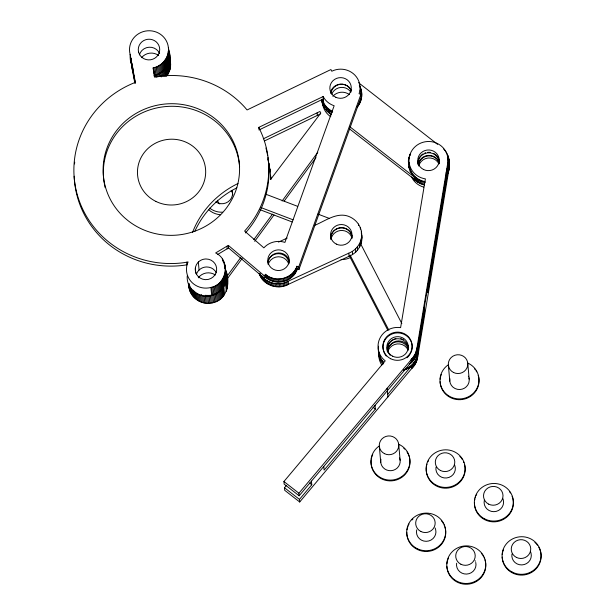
<?xml version="1.0" encoding="UTF-8"?>
<svg xmlns="http://www.w3.org/2000/svg" width="615" height="615" viewBox="0 0 615 615"><rect width="100%" height="100%" fill="white"/><g stroke="black" fill="none" stroke-linecap="round" stroke-linejoin="round"><path stroke-width="0.92" d="M188.82 283.784C187.913 295.461 199.79 305.217 211.076 303.087C227.266 301.104 231.117 281.939 225.328 269.016M153.335 69.603L153.181 67.881C162.521 66.105 169.748 56.649 168.333 47.117A19.495 18.796 -5.1 0 0 145.332 31.104A19.495 18.796 -5.1 0 0 130.126 54.397L130.872 62.507M163.552 61.969L164.267 69.956C170.048 64.098 169.809 55.112 168.379 47.609M162.668 62.861L163.382 70.856C168.049 66.85 170.647 60.516 169.817 54.389A19.495 18.796 -5.1 0 0 168.533 49.646M166.596 67.289L167.311 75.276L169.971 69.695L170.532 62.384A19.495 18.796 -5.1 0 0 170.048 59.97M130.126 54.397L135.369 82.41L134.039 82.902A97.485 93.987 -5.1 0 0 77.198 194.448A97.485 93.987 -5.1 0 0 184.062 262.659L188.082 261.929A19.495 18.796 -5.1 0 0 186.906 265.442L186.683 266.656A19.495 18.796 -5.1 0 0 187.821 276.32L188.328 277.442A19.495 18.796 -5.1 0 0 210.668 287.536C227.012 284.707 230.863 260.084 215.642 252.95L228.326 245.377L264.212 275.758L264.442 278.334L265.757 276.888M187.244 275.874A19.495 18.796 -5.1 0 0 211.383 295.531C221.285 293.401 228.388 282.546 225.582 272.653M409.19 364.218C413.995 360.836 417.247 355.155 417.231 349.212M446.144 172.876C451.003 165.581 449.888 155.103 443.623 148.976M445.683 177.051C449.273 172.369 450.065 166.181 449.088 160.484M262.09 278.964L261.813 275.874C267.763 283.792 279.625 286.036 288.197 281.201L348.767 253.18C356.154 250.351 361.589 243.025 361.705 235.061C363.273 244.009 357.407 253.126 349.043 256.278L288.473 284.299C277.965 290.426 262.69 285.068 259.046 273.268M299.144 495.798L298.913 493.222L412.634 357.992L415.302 353.794L416.762 349.082L447.735 163.16A19.495 18.796 -5.1 0 0 431.584 141.711A19.495 18.796 -5.1 0 0 409.244 157.432A19.495 18.796 -5.1 0 0 425.396 178.88L400.611 327.634A19.495 18.796 -5.1 0 0 379.732 338.634A19.495 18.796 -5.1 0 0 385.213 360.874L283.922 481.53L284.153 484.105L299.144 495.798L411.135 362.381L410.197 363.457M417.454 353.794C418.223 359.306 415.755 364.856 411.681 368.57L299.697 501.986L284.707 490.309L284.476 487.733L286.321 485.527M417.547 357.845L448.52 171.931A19.495 18.796 -5.1 0 0 448.75 168.249M410.643 153.481L409.121 157.071L408.345 160.876L408.829 167.549L408.568 166.281M219.278 299.912L218.563 291.917C224.075 288.258 227.481 281.547 226.866 274.928M417.155 350.442L447.72 166.949L447.013 169.571L447.42 168.402M417.946 351.25L424.65 311.182L424.327 307.569M447.728 172.438L427.74 292.594L427.417 288.989M410.051 154.642L408.521 159.593M447.374 157.486A19.495 18.796 -5.1 0 1 447.989 165.996L447.743 167.211L447.489 164.374M297.137 268.84L298.928 269.57L298.698 266.987L360.92 94.341L359.075 93.734A19.495 18.796 -5.1 0 0 353.287 73.639A19.495 18.796 -5.1 0 0 331.785 71.232L330.924 69.549L247.076 109.962L244.609 107.079A97.485 93.987 -5.1 0 0 158.608 76.398L154.826 77.098L153.181 67.881M298.928 269.57L361.151 96.924L360.92 94.341M192.518 232.516L193.133 230.917A91.966 88.668 -5.1 0 1 236.506 184.246L237.982 183.562M264.212 275.758L265.526 274.305C275.213 283.131 292.778 278.803 296.907 266.264L298.698 266.987M265.526 274.305L265.803 277.403C275.489 286.229 293.055 281.893 297.183 269.355A19.495 18.796 -5.1 0 0 297.56 268.178M403.363 370.168C408.775 368.685 413.48 364.826 415.832 359.721L416.086 362.558M240.811 257.408L226.666 276.735L227.519 286.59M253.826 239.635L272.499 214.135M282.124 200.997L317.771 152.312M226.897 279.31L242.218 258.385M254.702 241.334L273.998 214.981M284.215 201.036L315.995 157.632M387.688 394.399L411.45 365.994L408.429 368.262L403.386 370.422M299.697 501.986L299.467 499.403L311.774 484.758L311.451 481.153M375.05 405.454L375.373 409.067L324.097 470.098L323.774 466.485M153.888 75.876L159.323 73.838L164.151 70.133L164.705 76.345M159.2 76.36L158.962 73.7L163.213 70.979L163.69 76.298M217.487 254.579L228.549 247.953L228.326 245.377M263.274 138.844L319.908 111.484L320.792 113.091L270.685 179.349L270.554 175.452L270.831 179.588M264.358 141.012L320.138 114.059M350.127 255.855L350.281 257.577L349.75 257.839A19.495 18.796 -5.1 0 1 341.071 259.599M258.746 127.397L323.159 96.54A19.495 18.796 -5.1 0 0 333.261 105.442L334.153 105.749L284.914 242.395C277.626 239.927 269.001 242.102 263.866 247.86L244.616 231.056A97.485 93.987 -5.1 0 0 268.586 175.06L268.801 168.91A97.485 93.987 -5.1 0 0 258.746 127.397L258.9 129.112M258.976 129.973L323.313 98.961M278.518 242.087L287.167 238.09M314.857 225.282C325.781 220.762 338.235 210.853 350.596 217.249C356.992 220.401 361.574 227.096 361.658 234.3L361.213 232.816M418 179.741L412.973 175.552L410.113 170.947L412.949 175.298L416.862 178.781L421.582 181.164L425.465 182.125M412.411 177.366A20.472 19.734 -5.1 0 0 415.063 180.256L419.415 183.216L424.427 184.984L424.15 181.886M265.557 194.125L297.552 206.317M317.993 214.112L329.548 218.51M261.014 207.593L293.048 219.801M259.853 209.638L292.14 221.946M418.231 182.324L349.52 128.889M373.121 407.307L375.373 409.067M309.522 483.006L311.774 484.758M283.922 481.53L298.913 493.222M284.476 487.733L299.467 499.403M358.522 82.679L437.603 144.364M331.439 114.79C326.35 111.3 321.791 106.018 321.653 99.545C322.96 105.303 327.295 109.531 331.969 112.799M350.043 126.898L414.81 177.42M228.549 247.953L264.442 278.334M360.644 243.801L401.841 323.575M350.05 254.994L388.88 330.186M350.281 257.577L387.796 330.232M130.265 56.296A19.495 18.796 -5.1 0 0 130.841 62.392L132.156 65.843M410.136 171.201L408.806 167.288M135.254 83.125L130.395 57.095L131.156 59.309L131.641 64.721M135.092 83.125L132.125 67.204L132.886 69.418L132.732 67.612M134.8 82.894L132.317 69.664A19.495 18.796 -5.1 0 1 131.741 63.568M225.367 268.44L224.752 266.057L224.998 268.763M448.573 159.792L449.365 163.582M267.848 159.001L269.924 169.333L270.785 178.027M227.204 280.494L227.581 282.923M153.412 70.456L154.557 76.913M321.437 99.584L321.883 102.128M169.163 56.334L169.048 55.112A19.495 18.796 -5.1 0 0 168.848 53.897M467.754 363.119L469.184 379.109M448.912 159.208L449.465 166.165M448.643 157.947L448.919 161.038M449.104 164.359L449.38 167.449M448.297 156.702L448.435 158.247M448.935 165.643L449.211 168.733M447.858 155.48L448.135 158.578M448.673 166.911L448.95 170.001M447.413 155.065L447.551 156.61M448.335 168.164L448.612 171.254M447.735 163.16L447.989 165.996M448.043 170.563L448.274 173.138M447.905 169.386L448.181 172.484M447.397 170.586L447.674 173.684M446.813 171.754L447.09 174.845M446.213 173.653L446.421 175.975M438.803 220.57L439.125 224.183M448.366 365.149L449.796 381.139M435.704 239.158L436.027 242.764M422.851 181.563L423.128 184.661M421.582 181.164L421.859 184.254M420.345 180.679L420.622 183.77M419.138 180.118L419.415 183.216M417.977 179.488L418.254 182.578M417.162 181.84L416.862 178.781M415.794 178.004L416.094 181.071M414.787 177.158L415.063 180.256M416.924 347.859L417.178 350.696M417.477 354.048L417.708 356.623M416.762 349.082L417.016 351.918M416.516 350.289L416.77 353.125M417.301 359.06L417.047 356.223L416.978 360.252M416.194 351.48L416.447 354.317M415.786 352.649L416.04 355.485M416.317 358.583L416.57 361.42M415.302 353.794L415.555 356.631M414.748 354.901L415.002 357.738M415.279 360.836L415.532 363.673M414.11 355.977L414.364 358.814M414.641 361.904L414.894 364.741M413.411 357.007L413.664 359.844M413.941 362.935L414.195 365.771M412.634 357.992L412.888 360.828M413.165 363.919L413.418 366.755M411.904 358.722L412.158 361.559M412.434 364.657L412.688 367.493M411.796 358.922L412.05 361.758M412.327 364.856L412.58 367.693M411.466 359.245L411.719 362.081M411.996 365.179L412.25 368.016M410.905 359.798L411.158 362.642M411.427 365.733L411.681 368.57M398.712 444.314L400.134 460.304M387.135 388.211L387.919 396.983M360.275 227.489L360.413 229.041M361.251 238.912L361.528 242.003M360.928 240.165L361.197 243.256M379.317 446.344L380.747 462.326M358.445 224.06L358.583 225.605M359.452 243.771L359.729 246.869M357.277 247.038L357.553 250.136M355.478 248.967L355.754 252.058M352.334 251.389L352.61 254.487M348.767 253.18L349.043 256.278M329.709 111.038L329.94 113.614M326.68 108.509L326.911 111.092M324.228 105.465L324.459 108.04M323.083 96.386L323.659 102.828M322.96 103.197L323.19 105.78M317.109 112.899L317.34 115.474M296.907 266.264L297.183 269.355M296.445 267.41L296.722 270.508M295.907 268.532L296.184 271.63M295.3 269.616L295.577 272.714M294.616 270.661L294.893 273.752M293.862 271.661L294.139 274.751M293.048 272.606L293.324 275.704M292.171 273.506L292.448 276.604M291.233 274.344L291.51 277.442M290.242 275.128L290.518 278.218M289.196 275.843L289.473 278.933M288.104 276.489L288.381 279.579M288.197 281.201L288.473 284.299M286.982 277.065L287.251 280.163M287.005 281.801L287.282 284.899M285.814 277.573L286.09 280.671M285.775 282.323L286.052 285.421M284.614 278.003L284.891 281.101M284.514 282.762L284.791 285.86M283.392 278.357L283.669 281.455M283.231 283.123L283.507 286.221M282.147 278.641L282.423 281.732M281.916 283.407L282.193 286.505M280.886 278.833L281.163 281.931M280.594 283.607L280.871 286.698M269.924 169.333L270.154 171.916L268.886 163.267M279.617 278.956L279.894 282.047M279.256 283.723L279.533 286.813M278.341 278.995L278.618 282.085M277.918 283.746L278.195 286.844M277.065 278.949L277.342 282.047M276.581 283.692L276.858 286.79M275.797 278.826L276.074 281.924M275.251 283.553L275.528 286.651M274.544 278.626L274.82 281.724M273.936 283.331L274.213 286.429M273.298 278.341L273.575 281.439M272.637 283.023L272.914 286.121M272.084 277.988L272.36 281.078M270.892 277.55L271.169 280.648M271.361 282.639L271.638 285.737M269.739 277.042L270.016 280.132M270.116 282.17L270.392 285.268M268.617 276.458L268.893 279.556M268.901 281.632L269.178 284.722M267.54 275.804L267.817 278.903M267.733 281.009L268.009 284.099M266.51 275.089L266.787 278.188M266.61 280.317L266.879 283.407M265.534 279.548L265.811 282.646M264.512 278.726L264.788 281.816M263.551 277.834L263.82 280.924M262.651 276.881L262.92 279.971M261.121 275.589L261.329 277.911M260.36 273.713L260.637 276.804M259.891 274.113L260.03 275.658M226.966 246.323L227.196 248.898M226.72 273.706L227.642 284.145M226.489 272.507L227.619 285.368M226.182 271.315L226.343 273.121M226.62 279.81L227.335 287.805M225.321 267.071L226.143 276.296M225.136 265.857L226.159 277.526M224.875 264.658L225.098 267.233M225.382 270.761L226.097 278.756M226.351 281.009L227.066 289.004M225.236 271.984L225.951 279.979M226.005 282.193L226.712 290.188M224.098 262.321L224.321 264.896M225.005 273.191L225.72 281.186M223.591 261.19L223.745 262.913M225.574 283.354L226.289 291.341M224.69 274.39L225.405 282.385M223.007 260.099L223.16 261.821M224.298 275.566L225.013 283.553M222.353 259.046L222.507 260.768M223.829 276.712L224.544 284.707M223.283 277.826L223.998 285.821M223.837 286.628L224.544 294.623M222.661 278.903L223.376 286.897M223.114 287.643L223.822 295.638M221.969 279.94L222.684 287.935M222.322 288.604L223.037 296.599M221.208 280.932L221.923 288.927M221.469 289.519L222.184 297.514M220.385 281.878L221.093 289.865M220.554 290.38L221.269 298.375M219.494 282.762L220.208 290.757M219.586 291.179L220.301 299.174M218.548 283.592L219.263 291.587M217.549 284.361L218.264 292.356M217.495 292.586L218.21 300.581M216.495 285.068L217.21 293.063M216.388 293.186L217.103 301.181M215.404 285.706L216.119 293.701M215.235 293.724L215.95 301.711M214.266 286.275L214.981 294.27M214.058 294.178L214.766 302.173M213.097 286.775L213.812 294.762M212.844 294.562L213.559 302.557M211.898 287.19L212.606 295.185M210.922 287.466L212.329 302.864M210.361 295.092L211.076 303.087M209.1 295.246L209.815 303.241M207.832 295.315L208.546 303.303M206.563 295.3L207.27 303.295M205.295 295.208L206.01 303.203M204.119 295.923L204.749 303.034M202.873 295.677L203.504 302.78M201.574 294.454L202.289 302.449M198.353 262.082L199.068 270.077M200.452 294.939L201.09 302.042M199.291 294.462L199.921 301.565M198.161 293.909L198.791 301.012M195.339 267.956L195.816 273.291M197.069 293.286L197.699 300.389M196.024 292.594L196.654 299.697M195.024 291.841L195.662 298.944M194.086 291.018L194.717 298.129M193.202 290.142L193.833 297.253M192.457 290.103L193.01 296.322M191.703 289.127L192.257 295.338M191.011 288.097L191.565 294.316M169.863 54.881L170.678 64.829M190.473 287.92L190.95 293.247M169.909 58.071L170.624 66.059M169.778 59.301L170.486 67.289M189.851 285.921L190.404 292.14M169.556 60.516L170.27 68.503M168.487 49.577L169.194 57.564M168.433 50.807L169.148 58.794M189.382 284.791L189.935 291.003M169.263 61.708L169.971 69.695M168.295 52.029L169.01 60.024M188.99 283.623L189.551 289.842M188.843 284.215L189.236 288.65M188.697 283.899L189.013 287.451M168.079 53.244L168.794 61.239M168.879 62.891L169.594 70.879M186.66 262.228L186.891 264.804L184.292 265.234A97.485 93.987 -5.1 0 1 74.177 176.228M188.628 283.569L188.867 286.229M167.78 54.443L168.495 62.43M168.425 64.037L169.133 72.024M167.403 55.619L168.118 63.606M167.887 65.159L168.602 73.147M166.942 56.765L167.657 64.76M167.28 66.243L167.987 74.231M166.411 57.887L167.119 65.882M165.796 58.971L166.511 66.966M165.12 60.016L165.827 68.011M165.842 68.288L166.557 76.275M164.366 61.016L165.081 69.011M165.028 69.241L165.666 76.337M161.737 63.706L162.445 71.694M162.222 71.755L162.614 76.191M160.738 64.483L161.453 72.478M161.176 72.47L161.576 76.906M159.7 65.198L160.415 73.193M160.092 73.116L160.407 76.667M158.608 65.851L159.323 73.838M157.478 66.428L158.193 74.423M157.794 74.207L158.032 76.867M156.318 66.935L157.033 74.93M156.833 77.298L156.594 74.638L155.372 74.992L155.534 76.767M155.118 67.366L155.833 75.361M153.896 67.719L154.611 75.714M132.125 64.652L132.448 68.265M131.764 63.445L132.356 69.779M130.718 58.156L131.203 63.576M361.382 231.209L361.981 238.159M219.701 203.965A11.7 11.278 -5.1 0 1 217.31 200.229M141.573 57.656A12.185 11.747 -5.1 0 1 158.67 55.504M332.83 96.263A12.185 11.747 -5.1 0 1 349.405 94.579M330.778 116.75A19.303 18.611 -5.1 0 1 322.483 102.413M198.314 277.796A12.185 11.747 -5.1 0 1 215.311 274.974M105.173 187.683A68.25 65.805 -5.1 0 1 104.281 183.462M104.143 182.617A68.25 65.805 -5.1 0 1 133.839 117.496A68.25 65.805 -5.1 0 1 207.401 115.866L211.122 118.226A68.25 65.805 -5.1 0 1 239.604 166.727M267.94 157.486A97.485 93.987 -5.1 0 1 245.439 232.962M74.53 163.936A97.485 93.987 -5.1 0 1 74.715 162.183M265.941 148.031A97.485 93.987 -5.1 0 1 267.648 155.749M196.339 274.628A10.724 10.34 -5.1 0 1 198.66 270.485L199.145 269.993A10.724 10.34 -5.1 0 1 206.048 266.995L206.748 266.971A10.724 10.34 -5.1 0 1 216.319 272.745M194.771 231.455A91.966 88.668 -5.1 0 1 236.829 187.852M139.374 54.858A10.724 10.34 -5.1 0 1 149.084 47.224A10.724 10.34 -5.1 0 1 159.639 53.597M168.21 51.522A19.495 18.796 -5.1 0 1 168.572 52.698M330.509 93.126A10.724 10.34 -5.1 0 1 340.087 84.124A10.724 10.34 -5.1 0 1 351.288 91.02M268.079 264.027A10.724 10.34 -5.1 0 1 268.624 260.022L268.87 259.392A10.724 10.34 -5.1 0 1 285.299 255.041L285.844 255.463A10.724 10.34 -5.1 0 1 289.404 261.867M360.221 90.459A19.495 18.796 -5.1 0 1 360.628 94.118M332.669 111.4A19.495 18.796 -5.1 0 1 323.728 102.982L323.198 101.875A19.495 18.796 -5.1 0 1 322.352 99.553M231.171 190.412A10.724 10.34 -5.1 0 1 232.77 194.84M232.109 190.281A10.724 10.34 -5.1 0 1 228.188 201.743A10.724 10.34 -5.1 0 1 215.704 201.912M331.024 239.258A10.724 10.34 -5.1 0 1 344.646 230.863L345.315 231.071A10.724 10.34 -5.1 0 1 351.35 236.398L351.619 237.021A10.724 10.34 -5.1 0 1 352.034 238.305M330.67 238.705A10.724 10.34 -5.1 0 1 344.415 228.28L345.084 228.488A10.724 10.34 -5.1 0 1 351.119 233.815L351.388 234.438A10.724 10.34 -5.1 0 1 352.095 237.736M387.988 352.387A10.724 10.34 -5.1 0 1 396.129 341.194A10.724 10.34 -5.1 0 1 408.652 347.452M390.179 355.324A10.724 10.34 -5.1 0 1 389.003 353.656M388.688 353.056A10.724 10.34 -5.1 0 1 393.915 339.296M394.561 339.026A10.724 10.34 -5.1 0 1 395.899 338.611M400.772 338.55A10.724 10.34 -5.1 0 1 401.449 338.711M402.763 339.173A10.724 10.34 -5.1 0 1 403.394 339.465M417.593 346.699A19.495 18.796 -5.1 0 1 405.654 368.731M383.675 363.365A19.495 18.796 -5.1 0 1 379.44 354.555M222.668 212.206A19.495 18.796 -5.1 0 1 209.63 208.124M361.02 242.425A19.495 18.796 -5.1 0 1 360.867 243.648M220.347 214.735A19.495 18.796 -5.1 0 1 208.892 209.907M417.8 346.545A19.495 18.796 -5.1 0 1 409.89 363.78M399.55 457.914A9.748 9.402 -5.1 0 1 391.109 470.69A9.748 9.402 -5.1 0 1 380.946 459.274M409.482 457.637A19.495 18.796 -5.1 0 1 391.847 480.838A19.495 18.796 -5.1 0 1 371.106 460.427M371.268 459.205A19.495 18.796 -5.1 0 1 372.728 454.5M403.786 448.243A19.495 18.796 -5.1 0 1 404.693 449.104M407.03 452.002A19.495 18.796 -5.1 0 1 408.237 454.162M408.729 455.292A19.495 18.796 -5.1 0 1 409.144 456.453M398.428 444.115A19.495 18.796 -5.1 0 1 406.569 471.782A19.495 18.796 -5.1 0 1 376.857 474.888A19.495 18.796 -5.1 0 1 379.032 446.136M484.958 559.819A19.495 18.796 -5.1 0 1 469.56 583.973A19.495 18.796 -5.1 0 1 446.844 566.254M446.921 563.794A19.495 18.796 -5.1 0 1 448.543 557.859M481.353 553.377A19.495 18.796 -5.1 0 1 482.129 554.346M482.844 555.368A19.495 18.796 -5.1 0 1 483.482 556.429M484.051 557.521A19.495 18.796 -5.1 0 1 484.543 558.658M475.741 562.456A9.748 9.402 -5.1 0 1 466.608 574.072A9.748 9.402 -5.1 0 1 456.63 563.24M475.118 560.711A9.748 9.402 -5.1 0 1 475.364 561.28M468.976 377.894A9.748 9.402 -5.1 0 1 459.843 389.518A9.748 9.402 -5.1 0 1 449.865 378.679M468.353 376.157A9.748 9.402 -5.1 0 1 468.599 376.726M478.193 375.258A19.495 18.796 -5.1 0 1 462.795 399.419A19.495 18.796 -5.1 0 1 440.079 381.692M440.155 379.24A19.495 18.796 -5.1 0 1 441.293 374.443M474.58 368.823A19.495 18.796 -5.1 0 1 475.364 369.792M476.079 370.807A19.495 18.796 -5.1 0 1 476.717 371.867M467.477 362.919A19.495 18.796 -5.1 0 1 475.61 390.587A19.495 18.796 -5.1 0 1 445.906 393.692A19.495 18.796 -5.1 0 1 448.081 364.949M444.906 527.055A19.495 18.796 -5.1 0 1 428.878 551.309A19.495 18.796 -5.1 0 1 406.784 532.259M407.03 529.807A19.495 18.796 -5.1 0 1 407.268 528.6M407.599 527.409A19.495 18.796 -5.1 0 1 408.006 526.24M408.491 525.102A19.495 18.796 -5.1 0 1 409.044 523.988M411.996 519.975A19.495 18.796 -5.1 0 1 412.896 519.091M441.293 520.621A19.495 18.796 -5.1 0 1 442.077 521.589M442.785 522.604A19.495 18.796 -5.1 0 1 443.43 523.665M443.999 524.764A19.495 18.796 -5.1 0 1 444.491 525.894M435.681 529.692A9.748 9.402 -5.1 0 1 426.233 541.315A9.748 9.402 -5.1 0 1 416.701 529.869M435.066 527.954A9.748 9.402 -5.1 0 1 435.52 529.1M267.771 261.89A10.724 10.34 -5.1 0 1 279.125 253.695A10.724 10.34 -5.1 0 1 288.958 263.435M330.87 239.212A10.724 10.34 -5.1 0 1 339.949 227.742A10.724 10.34 -5.1 0 1 352.064 236.045M268.217 264.327A10.724 10.34 -5.1 0 1 278.349 256.762A10.724 10.34 -5.1 0 1 288.735 263.873M531.053 553.3A9.748 9.402 -5.1 0 1 521.92 564.916A9.748 9.402 -5.1 0 1 511.949 554.084M530.438 551.555A9.748 9.402 -5.1 0 1 530.891 552.708M538.802 547.265A19.495 18.796 -5.1 0 1 526.748 574.41A19.495 18.796 -5.1 0 1 502.163 557.098M502.232 554.638A19.495 18.796 -5.1 0 1 503.377 549.848M534.919 542.445A19.495 18.796 -5.1 0 1 535.819 543.306M536.664 544.221A19.495 18.796 -5.1 0 1 537.449 545.19M503.324 500.049A9.748 9.402 -5.1 0 1 493.876 511.672A9.748 9.402 -5.1 0 1 484.343 500.226M502.701 498.304A9.748 9.402 -5.1 0 1 503.155 499.449M512.126 496.244A19.495 18.796 -5.1 0 1 497.151 521.566A19.495 18.796 -5.1 0 1 474.426 502.616M474.665 500.164A19.495 18.796 -5.1 0 1 474.911 498.957M475.234 497.766A19.495 18.796 -5.1 0 1 475.641 496.597M476.125 495.452A19.495 18.796 -5.1 0 1 476.687 494.345M509.712 491.938A19.495 18.796 -5.1 0 1 510.427 492.961M454.731 465.217A9.748 9.402 -5.1 0 1 446.605 477.963A9.748 9.402 -5.1 0 1 435.997 467.177M464.656 464.94A19.495 18.796 -5.1 0 1 446.39 488.179A19.495 18.796 -5.1 0 1 426.449 466.508M426.687 465.301A19.495 18.796 -5.1 0 1 427.018 464.11M427.909 461.804A19.495 18.796 -5.1 0 1 428.471 460.689M459.874 456.407A19.495 18.796 -5.1 0 1 460.712 457.322M461.496 458.29A19.495 18.796 -5.1 0 1 462.203 459.305M463.418 461.465A19.495 18.796 -5.1 0 1 463.91 462.595M418.331 164.797A10.724 10.34 -5.1 0 1 428.271 155.395A10.724 10.34 -5.1 0 1 439.441 163.267M418.154 164.405A10.724 10.34 -5.1 0 1 419.991 156.679M420.883 155.618A10.724 10.34 -5.1 0 1 421.898 154.688M422.451 154.273A10.724 10.34 -5.1 0 1 423.035 153.888M424.919 152.974A10.724 10.34 -5.1 0 1 425.58 152.751M427.64 152.335A10.724 10.34 -5.1 0 1 430.438 152.397M433.752 153.45A10.724 10.34 -5.1 0 1 434.359 153.781M435.505 154.557A10.724 10.34 -5.1 0 1 439.394 161.499M359.36 85.516A20.21 19.488 -5.1 0 1 357.23 107.087M332.108 112.153A20.21 19.488 -5.1 0 1 321.914 99.484M359.337 85.262A20.21 19.488 -5.1 0 1 357.207 106.833M332.085 111.892A20.21 19.488 -5.1 0 1 321.891 99.23M415.04 179.995A20.472 19.734 -5.1 0 1 413.203 178.127M330.962 93.034A10.724 10.34 -5.1 0 1 340.464 84.332A10.724 10.34 -5.1 0 1 351.572 90.882M331.777 94.164A10.724 10.34 -5.1 0 1 340.741 87.43A10.724 10.34 -5.1 0 1 350.911 92.165M329.202 112.445A19.949 19.234 -5.1 0 1 328.218 111.623M329.225 112.699A19.949 19.234 -5.1 0 1 327.318 111M326.45 110.062A19.949 19.234 -5.1 0 1 325.65 109.07M323.183 104.665A19.949 19.234 -5.1 0 1 322.76 103.474M383.599 362.05A19.495 18.796 -5.1 0 1 378.525 346.184M384.29 352.949A14.622 14.099 -5.1 0 1 397.528 332.892A14.622 14.099 -5.1 0 1 410.928 352.679M410.505 353.51A14.622 14.099 -5.1 0 1 410.028 354.317M409.505 355.093A14.622 14.099 -5.1 0 1 406.907 357.799M386.32 356.054A14.622 14.099 -5.1 0 1 384.721 353.771M423.697 187.114A19.495 18.796 -5.1 0 1 411.55 177.005M418.077 164.259A10.724 10.34 -5.1 0 1 427.648 152.851A10.724 10.34 -5.1 0 1 439.41 162.014M418.438 164.651A10.724 10.34 -5.1 0 1 428.271 155.918A10.724 10.34 -5.1 0 1 439.264 163.121M418.754 166.05A10.724 10.34 -5.1 0 1 428.109 158.009A10.724 10.34 -5.1 0 1 438.949 163.921M387.773 349.251A10.724 10.34 -5.1 0 1 398.351 341.809A10.724 10.34 -5.1 0 1 408.475 349.689M383.03 364.226A19.495 18.796 -5.1 0 1 378.571 352.964M387.781 351.964A10.724 10.34 -5.1 0 1 397.136 343.931A10.724 10.34 -5.1 0 1 407.976 349.843M424.396 181.494A19.495 18.796 -5.1 0 1 409.259 162.721M387.058 349.505A10.724 10.34 -5.1 0 1 398.074 338.719A10.724 10.34 -5.1 0 1 408.445 349.966M387.342 351.511A10.724 10.34 -5.1 0 1 387.104 350.181M381.792 365.079A19.495 18.796 -5.1 0 1 379.055 352.118M288.85 262.805L288.65 263.451A10.724 10.34 -5.1 0 1 271.43 268.009L270.915 267.548A10.724 10.34 -5.1 0 1 268.348 256.932L268.594 256.294A10.724 10.34 -5.1 0 1 285.022 251.942L285.568 252.373A10.724 10.34 -5.1 0 1 288.85 262.805M229.403 203.734L226.935 207.34A68.25 65.805 -5.1 0 1 128.228 220.816L124.86 218.01A68.25 65.805 -5.1 0 1 117.065 129.973A68.25 65.805 -5.1 0 1 207.17 113.291L210.891 115.651A68.25 65.805 -5.1 0 1 229.403 203.734M198.437 261.998L197.953 262.49A10.724 10.34 -5.1 0 0 196.631 274.482A10.724 10.34 -5.1 0 0 207.97 279.464L208.654 279.31A10.724 10.34 -5.1 0 0 216.595 267.979A10.724 10.34 -5.1 0 0 206.04 258.976L205.333 259A10.724 10.34 -5.1 0 0 198.437 261.998M138.613 52.221L138.46 51.56A10.724 10.34 -5.1 0 1 152.289 39.691A10.724 10.34 -5.1 0 1 156.348 57.034A10.724 10.34 -5.1 0 1 138.613 52.221M155.818 201.389A34.117 32.895 -5.1 0 0 205.648 170.455A34.117 32.895 -5.1 0 0 153.235 144.471A34.117 32.895 -5.1 0 0 155.818 201.389M335.821 97.27A10.724 10.34 -5.1 0 0 351.257 87.222A10.724 10.34 -5.1 0 0 334.606 79.404A10.724 10.34 -5.1 0 0 335.821 97.27M384.452 453.662A9.748 9.402 -5.1 0 0 398.758 444.929A9.748 9.402 -5.1 0 0 383.837 437.396A9.748 9.402 -5.1 0 0 384.452 453.662M460.904 564.247A9.748 9.402 -5.1 0 0 475.211 555.514A9.748 9.402 -5.1 0 0 460.297 547.973A9.748 9.402 -5.1 0 0 460.904 564.247M457.122 581.344A19.495 18.796 -5.1 0 0 485.735 563.878A19.495 18.796 -5.1 0 0 455.907 548.811A19.495 18.796 -5.1 0 0 457.122 581.344M453.493 372.467A9.748 9.402 -5.1 0 0 467.8 363.734A9.748 9.402 -5.1 0 0 452.886 356.2A9.748 9.402 -5.1 0 0 453.493 372.467M420.852 531.483A9.748 9.402 -5.1 0 0 435.159 522.75A9.748 9.402 -5.1 0 0 420.245 515.216A9.748 9.402 -5.1 0 0 420.852 531.483M417.07 548.588A19.495 18.796 -5.1 0 0 445.683 531.114A19.495 18.796 -5.1 0 0 415.848 516.047A19.495 18.796 -5.1 0 0 417.07 548.588M336.344 244.101A10.724 10.34 -5.1 0 0 351.949 234.292A10.724 10.34 -5.1 0 0 335.436 226.212A10.724 10.34 -5.1 0 0 336.344 244.101M516.431 557.413A9.748 9.402 -5.1 0 0 530.737 548.672A9.748 9.402 -5.1 0 0 515.824 541.139A9.748 9.402 -5.1 0 0 516.431 557.413M512.441 572.188A19.495 18.796 -5.1 0 0 541.054 554.722A19.495 18.796 -5.1 0 0 511.219 539.655A19.495 18.796 -5.1 0 0 512.441 572.188M488.702 504.162A9.748 9.402 -5.1 0 0 503.001 495.421A9.748 9.402 -5.1 0 0 488.087 487.887A9.748 9.402 -5.1 0 0 488.702 504.162M484.712 518.937A19.495 18.796 -5.1 0 0 513.317 501.471A19.495 18.796 -5.1 0 0 483.49 486.404A19.495 18.796 -5.1 0 0 484.712 518.937M440.478 470.506A9.748 9.402 -5.1 0 0 454.785 461.773A9.748 9.402 -5.1 0 0 439.871 454.239A9.748 9.402 -5.1 0 0 440.478 470.506M436.489 485.289A19.495 18.796 -5.1 0 0 465.101 467.815A19.495 18.796 -5.1 0 0 435.274 452.748A19.495 18.796 -5.1 0 0 436.489 485.289M390.679 358.73A14.622 14.099 -5.1 0 0 412.127 345.615A14.622 14.099 -5.1 0 0 389.749 334.322A14.622 14.099 -5.1 0 0 390.679 358.73M392.57 356.17A10.724 10.34 -5.1 0 0 408.299 346.545A10.724 10.34 -5.1 0 0 391.886 338.273A10.724 10.34 -5.1 0 0 392.57 356.17M423.474 169.471A10.724 10.34 -5.1 0 0 439.202 159.846A10.724 10.34 -5.1 0 0 422.789 151.574A10.724 10.34 -5.1 0 0 423.474 169.471"/></g></svg>
